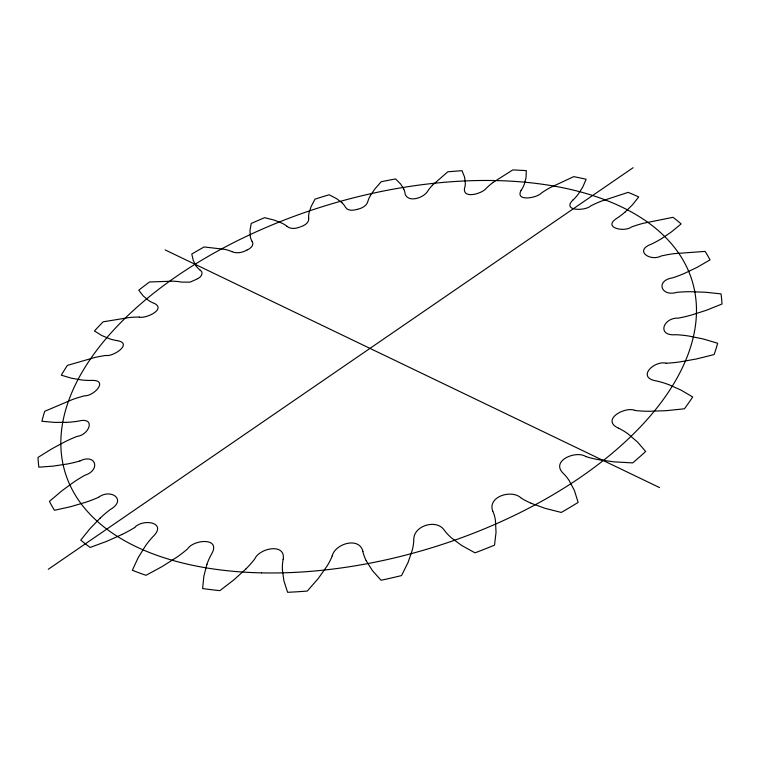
<?xml version="1.0" encoding="UTF-8"?>
<svg xmlns="http://www.w3.org/2000/svg" width="760" height="760" viewBox="0 0 760 760"><rect width="100%" height="100%" fill="white"/><g stroke="black" fill="none" stroke-linecap="round" stroke-linejoin="round"><path stroke-width="1.14" d="M283.214 559.303C285.827 542.63 259.454 548.083 254.828 558.837A85.186 50.701 -23.4 0 1 246.069 568.765M206.91 564.309L203.861 576.203L202.607 588.525A352.858 193.182 -17 0 0 219.877 590.634L234.004 579.756L246.107 568.784M332.167 555.902C335.226 543.628 359.147 536.446 362.9 551.285M370.415 195.51L374.813 189.041L381.197 181.735A352.858 193.182 -17 0 1 395.589 178.942L400.644 184.043L403.816 189.078M521.084 190.304C514.758 202.093 537.329 197.913 541.395 193.059A70.48 34.713 -12.2 0 1 550.078 187.673L573.733 176.643A352.858 193.182 -17 0 1 586.121 179.265L582.806 187.007L578.436 193.886A67.44 32.271 -13.6 0 1 572.917 200.098M432.402 185.231L447.811 171.807A352.858 193.182 -17 0 1 462.023 170.706L464.512 176.909L465.32 182.77A65.018 30.447 -15.7 0 1 464.483 188.451C462.906 199.434 482.543 193.496 486.305 188.243A68.324 32.965 -13.1 0 1 493.041 182.466M100.159 518.101L90.022 528.637L80.76 540.103A352.858 193.182 -17 0 0 90.193 547.447L106.685 541.339L122.094 534.461M572.859 200.089C561.517 211.423 585.665 211.005 590.681 205.922A73.017 36.907 -11.3 0 1 601.131 201.219L628.14 192.365A352.858 193.182 -17 0 1 638.732 196.964L632.263 205.038L625.157 212.002M493.012 182.457L512.753 169.936A352.858 193.182 -17 0 1 526.319 170.648L526.015 177.736L524.295 184.233A65.968 31.15 -14.6 0 1 521.142 190.304M48.27 569.288L633.108 167.703M197.961 278.549C201.143 277.191 204.155 272.374 200.127 270.066M197.524 278.844L190.076 282.122L181.897 282.14A68.41 33.032 -20.9 0 0 173.014 281.181L149.549 281.969A352.858 193.182 -17 0 0 138.776 290.187L143.127 295.849L148.285 300.228A66.025 31.198 -19.4 0 0 154.394 303.449M134.7 527.478C143.041 518.206 168.007 522.424 152.836 536.75A86.079 52.117 -22.8 0 0 145.112 546.411L138.31 557.441L132.344 570.247A352.858 193.182 -17 0 0 146.015 575.292L162.004 566.637L176.396 557.508A82.945 47.509 -24 0 0 187.625 548.843C193.458 539.476 221.587 537.006 211.546 554.059A87.476 54.587 -21.2 0 0 206.957 564.309M661.628 238.593L671.431 231.914L681.14 223.915A352.858 193.182 -17 0 0 673.018 217.322L643.463 223.25A75.81 39.501 -10.6 0 0 631.522 226.945C624.274 232.617 601.768 227.563 617.234 218.044A69.388 33.82 -12.6 0 0 625.119 212.002M247.009 250.04C250.22 248.758 254.714 245.138 252.139 241.357M246.848 250.126C242.345 252.643 236.635 253.802 231.781 251.588M98.61 497.258C110.618 488.167 127.414 499.671 110.228 509.57A84.085 49.077 -23.8 0 0 100.197 518.111M300.979 226.67C304.608 225.445 309.339 222.718 308.731 218.243M300.105 226.993C295.953 228.636 290.558 229.453 286.89 226.299M79.962 460.921C95.921 453.197 100.823 470.108 84.996 475.219A81.605 45.818 -24.1 0 0 73.539 482.277L61.797 490.875L49.438 501.372A352.858 193.182 -17 0 0 54.473 510.283L70.29 506.778L85.566 502.303A77.434 41.125 -23.7 0 0 98.629 497.296M357.456 209.304C361.788 208.335 366.719 205.979 367.906 201.314A65.417 30.742 -15.2 0 1 370.452 195.5M357.276 209.351C353.4 210.472 347.681 211.232 345.353 207.034A64.761 30.258 -17.8 0 0 341.838 202.663M106.105 355.471C113.202 356.801 133.257 343.634 117.42 340.632M66.462 422.36L54.52 422.389L41.886 421.277A352.858 193.182 -17 0 1 44.773 411.274L72.58 399.475A75.934 39.624 -23.4 0 1 84.569 395.789C93.86 396.33 109.44 379.582 91.21 380.409M666.188 363.195C653.97 360.24 636.025 377.824 656.659 380.988A86.004 51.993 -11.1 0 1 668.543 384.579M139.289 317.119C145.426 318.839 166.43 309.558 154.432 303.42M635.132 410.428C624.967 406.087 600.438 419.862 618.497 428.203M585.76 456.484C575.89 450.214 550.981 460.626 562.742 472.834A88.227 56.059 -15 0 1 569.24 480.719L574.38 490.428L578.142 502.389A352.858 193.182 -17 0 1 561.269 512.449L545.167 508.364L531.097 503.253M668.582 384.55L680.998 390.079L692.711 396.957A352.858 193.182 -17 0 1 684.418 408.785L666.339 410.675L649.287 411.274A82.831 47.367 -10 0 1 635.103 410.476M165.157 249.916L659.575 487.597M520.619 497.6C511.185 489.269 487.274 496.745 492.727 511.119M341.886 202.644L336.528 198.626L329.147 194.788A352.858 193.182 -17 0 0 315.01 199.148L311.153 206.454L309.073 212.762A64.743 30.248 -16.2 0 0 308.674 218.253M196.023 265.829L193.306 260.556L191.776 254.049A352.858 193.182 -17 0 1 204.117 246.962L224.552 249.337A66.68 31.692 -19.9 0 1 231.819 251.56M366.12 560.605L372.409 570.579L381.035 580.241A352.858 193.182 -17 0 0 401.536 575.577L408.063 562.447L412.3 550.04A87.951 55.508 -20.1 0 0 413.782 539.619C413.43 525.673 436.525 518.624 444.286 530.167A87.922 55.442 -13.8 0 0 451.487 537.899L461.548 545.404L475 552.843A352.858 193.182 -17 0 0 494.522 545.119L496.033 532.332L495.444 520.591A88.397 56.42 -17.6 0 0 492.803 511.09M282.359 569.468L283.908 580.839L287.603 592.297A352.858 193.182 -17 0 0 307.287 591.052L318.183 578.597L326.809 566.466A86.887 53.495 -22.1 0 0 332.243 555.902M432.44 185.231A66.614 31.635 -14.1 0 0 427.709 191.14C423.823 197.818 408.462 203.082 405.147 194.161A64.619 30.153 -16.7 0 0 403.769 189.088M286.947 226.271A65.455 30.77 -18.9 0 0 281.447 222.956L274.132 220.086L264.67 217.664A352.858 193.182 -17 0 0 251.208 223.459L250.002 230.508L250.297 236.417A64.619 30.153 -17.3 0 0 252.083 241.376M199.994 270.028A65.056 30.476 -18.4 0 1 196.07 265.81M139.317 317.091A70.594 34.808 -21.9 0 0 129.019 317.575L103.16 321.822A352.858 193.182 -17 0 0 94.459 330.952L101.659 335.464L109.24 338.666A67.516 32.328 -20.4 0 0 117.382 340.67M106.115 355.433A73.14 37.012 -22.7 0 0 94.762 357.485L67.374 365.417A352.858 193.182 -17 0 0 61.294 375.174L71.297 378.176L81.177 379.905A69.483 33.896 -21.4 0 0 91.181 380.447M66.481 422.332A71.868 35.891 -22.3 0 0 78.014 421.211C96.425 416.356 89.433 434.976 76.883 436.458A78.822 42.598 -23.9 0 0 64.819 441.854L51.993 448.742L38 457.425A352.858 193.182 -17 0 0 38.855 467.181L53.105 466.127L67.326 463.99A74.565 38.313 -23.1 0 0 79.962 460.959M134.729 527.516A80.294 44.241 -24.1 0 1 122.075 534.432M282.416 569.458A88.245 56.097 -18.9 0 1 283.147 559.312M366.177 560.576A88.388 56.401 -16.3 0 1 362.834 551.304M531.135 503.225A86.82 53.38 -11.9 0 1 520.553 497.648M585.713 456.522A85.101 50.568 -10.6 0 0 598.661 459.705L614.118 461.861L632.719 462.906A352.858 193.182 -17 0 0 645.649 451.469L637.545 442.054L628.207 434.017A87.428 54.492 -12.7 0 0 618.554 428.165M666.178 363.233A80.161 44.099 -10 0 0 680.523 361.798L696.359 358.986L714.115 354.569A352.858 193.182 -17 0 0 717.62 343.244L703.447 339.036L689.082 336.091A83.989 48.934 -10.2 0 0 675.953 334.704C656.269 336.414 663.176 317.395 678.366 318.117A77.302 40.992 -10.3 0 0 691.933 314.897L706.363 310.27L722 304.01A352.858 193.182 -17 0 0 721.003 293.882L705.527 292.248L690.298 291.707A81.491 45.666 -9.9 0 0 676.856 292.344C661.095 297.131 655.101 280.497 672.752 277.818A74.442 38.2 -10.9 0 0 684.836 273.22L697.167 267.311L710.011 259.892A352.858 193.182 -17 0 0 705.1 251.398L674.186 253.641A78.698 42.455 -10.1 0 0 661.2 255.977C650.199 261.849 633.65 250.572 651.472 244.102A71.754 35.796 -11.7 0 0 661.599 238.583M261.554 572.869A327.807 179.084 -17 0 0 693.082 284.183A327.807 179.084 -17 0 0 181.317 273.106A327.807 179.084 -17 0 0 261.554 572.869"/></g></svg>
